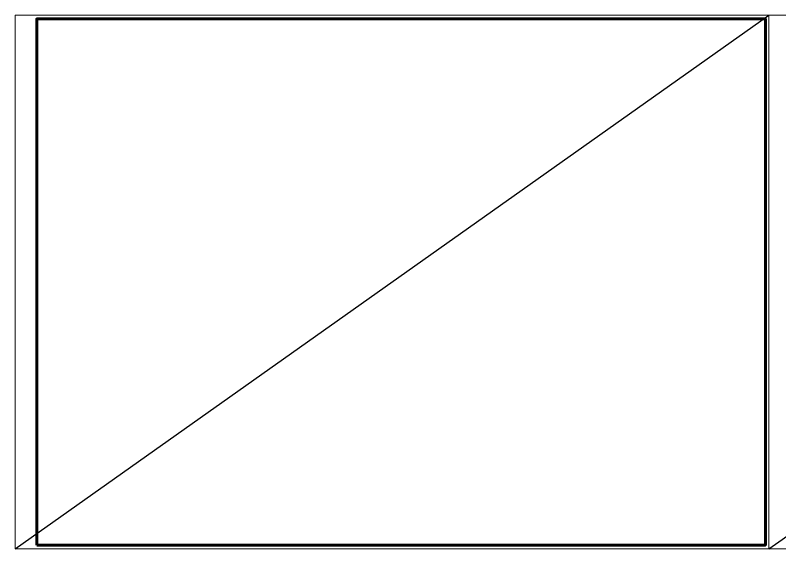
# Model space of a CAD drawing. Header units: millimetres. Extents: x -1055201 to -457681, y -323938 to 182808.
# Drawn here: x -1055201 to -927401, y 93708 to 182808 of the extents above; entities that cross this region are included whole.
import ezdxf

# ---------------------------------------------------------------- set-up
doc = ezdxf.new("R2010")
doc.units = ezdxf.units.MM
doc.header["$LTSCALE"] = 5
doc.layers.add('KCS_Plotter', color=11, linetype='Continuous', plot=False)
doc.layers.add('Khungten_LCDI', color=7, linetype='Continuous', lineweight=25)

msp = doc.modelspace()

# ---------------------------------------------------------------- linework, layer by layer
at = {"layer": 'Defpoints', "lineweight": 0, "elevation": -2329}
for points in [[(-1055200.618, 93707.828), (-1055200.618, 182807.828), (-929200.621, 182807.828), (-929200.621, 93707.828)], [(-929200.621, 93707.828), (-929200.621, 182807.828), (-803200.625, 182807.828), (-803200.625, 93707.828)]]:
    msp.add_lwpolyline(points, close=True, dxfattribs=at)
at = {"layer": 'KCS_Plotter'}
for p, q in [((-1055200.618, 93707.828, -2329), (-929200.621, 182807.828, -2329)), ((-929200.621, 93707.828, -2329), (-803200.625, 182807.828, -2329))]:
    msp.add_line(p, q, dxfattribs=at)
at = {"layer": 'Khungten_LCDI', "color": 5, "lineweight": 60, "elevation": -2329}
msp.add_lwpolyline([(-1051600.618, 94307.828), (-1051600.618, 182207.828), (-929800.621, 182207.828), (-929800.621, 94307.828)], close=True, dxfattribs=at)

doc.saveas('drawing.dxf')
